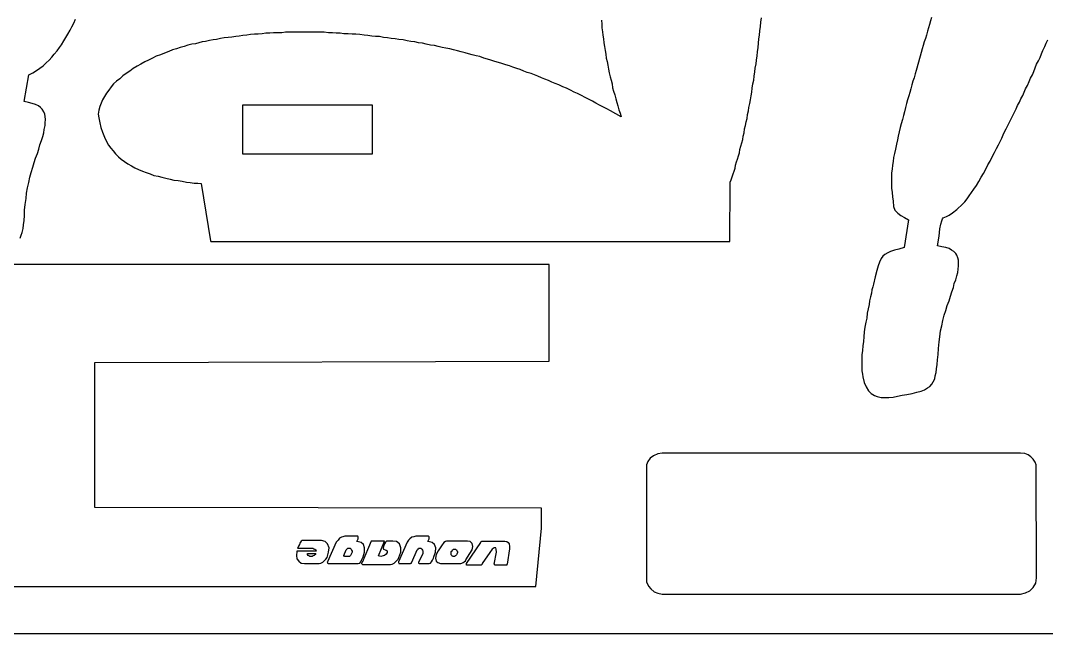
# Model space of a CAD drawing. Extents: x 11 to 591, y 39 to 419.
# Drawn here: x 71.6 to 125.2, y 39 to 71 of the extents above; entities that cross this region are included whole.
import ezdxf

# ---------------------------------------------------------------- set-up
doc = ezdxf.new("R2010")
doc.units = 0
doc.layers.get('0').update_dxf_attribs({"linetype": 'CONTINUOUS'})

msp = doc.modelspace()

# ---------------------------------------------------------------- linework, layer by layer
at = {"color": 3}
for p, q in [((74.265419, 70.630266), (74.365419, 70.830266)), ((74.365419, 70.830266), (74.440419, 71.030266)), ((101.915419, 70.980266), (101.940419, 70.780266)), ((101.940419, 70.780266), (101.940419, 70.580266)), ((110.215419, 70.655266), (110.240419, 70.880266)), ((110.240419, 70.880266), (110.265419, 71.105266)), ((119.040419, 70.755266), (118.990419, 70.580266)), ((119.090419, 70.955266), (119.040419, 70.755266)), ((119.140419, 71.130266), (119.090419, 70.955266)), ((73.940419, 70.080266), (74.040419, 70.255266)), ((74.040419, 70.255266), (74.165419, 70.455266)), ((74.165419, 70.455266), (74.265419, 70.630266)), ((83.390419, 70.205266), (83.190419, 70.180266)), ((83.590419, 70.230266), (83.390419, 70.205266)), ((83.790419, 70.255266), (83.590419, 70.230266)), ((83.990419, 70.255266), (83.790419, 70.255266)), ((84.190419, 70.280266), (83.990419, 70.255266)), ((84.390419, 70.305266), (84.190419, 70.280266)), ((84.590419, 70.305266), (84.390419, 70.305266)), ((84.790419, 70.330266), (84.590419, 70.305266)), ((84.990419, 70.330266), (84.790419, 70.330266)), ((85.215419, 70.330266), (84.990419, 70.330266)), ((85.415419, 70.355266), (85.215419, 70.330266)), ((85.615419, 70.355266), (85.415419, 70.355266)), ((85.815419, 70.355266), (85.615419, 70.355266)), ((86.015419, 70.355266), (85.815419, 70.355266)), ((86.215419, 70.355266), (86.015419, 70.355266)), ((86.415419, 70.355266), (86.215419, 70.355266)), ((86.640419, 70.355266), (86.415419, 70.355266)), ((86.840419, 70.355266), (86.640419, 70.355266)), ((87.040419, 70.355266), (86.840419, 70.355266)), ((87.240419, 70.355266), (87.040419, 70.355266)), ((87.440419, 70.355266), (87.240419, 70.355266)), ((87.665419, 70.330266), (87.440419, 70.355266)), ((87.865419, 70.330266), (87.665419, 70.330266)), ((88.065419, 70.305266), (87.865419, 70.330266)), ((88.265419, 70.305266), (88.065419, 70.305266)), ((88.465419, 70.280266), (88.265419, 70.305266)), ((88.690419, 70.280266), (88.465419, 70.280266)), ((88.890419, 70.255266), (88.690419, 70.280266)), ((89.090419, 70.255266), (88.890419, 70.255266)), ((89.290419, 70.230266), (89.090419, 70.255266)), ((89.515419, 70.205266), (89.290419, 70.230266)), ((89.715419, 70.180266), (89.515419, 70.205266)), ((101.940419, 70.580266), (101.965419, 70.380266)), ((101.965419, 70.380266), (101.990419, 70.205266)), ((101.990419, 70.205266), (102.015419, 70.005266)), ((110.140419, 70.005266), (110.165419, 70.205266)), ((110.165419, 70.205266), (110.190419, 70.430266)), ((110.190419, 70.430266), (110.215419, 70.655266)), ((118.890419, 70.205266), (118.840419, 70.030266)), ((118.940419, 70.405266), (118.890419, 70.205266)), ((118.990419, 70.580266), (118.940419, 70.405266)), ((73.615419, 69.555266), (73.715419, 69.705266)), ((73.715419, 69.705266), (73.840419, 69.905266)), ((73.840419, 69.905266), (73.940419, 70.080266)), ((80.315419, 69.680266), (80.115419, 69.605266)), ((80.515419, 69.730266), (80.315419, 69.680266)), ((80.715419, 69.755266), (80.515419, 69.730266)), ((80.890419, 69.805266), (80.715419, 69.755266)), ((81.065419, 69.855266), (80.890419, 69.805266)), ((81.240419, 69.880266), (81.065419, 69.855266)), ((81.440419, 69.930266), (81.240419, 69.880266)), ((81.640419, 69.955266), (81.440419, 69.930266)), ((81.815419, 69.980266), (81.640419, 69.955266)), ((82.015419, 70.030266), (81.815419, 69.980266)), ((82.215419, 70.055266), (82.015419, 70.030266)), ((82.415419, 70.080266), (82.215419, 70.055266)), ((82.615419, 70.105266), (82.415419, 70.080266)), ((82.815419, 70.130266), (82.615419, 70.105266)), ((82.990419, 70.155266), (82.815419, 70.130266)), ((83.190419, 70.180266), (82.990419, 70.155266)), ((89.915419, 70.155266), (89.715419, 70.180266)), ((90.115419, 70.130266), (89.915419, 70.155266)), ((90.315419, 70.130266), (90.115419, 70.130266)), ((90.540419, 70.080266), (90.315419, 70.130266)), ((90.740419, 70.055266), (90.540419, 70.080266)), ((90.940419, 70.030266), (90.740419, 70.055266)), ((91.140419, 70.005266), (90.940419, 70.030266)), ((91.340419, 69.980266), (91.140419, 70.005266)), ((91.565419, 69.955266), (91.340419, 69.980266)), ((91.765419, 69.905266), (91.565419, 69.955266)), ((91.965419, 69.880266), (91.765419, 69.905266)), ((92.165419, 69.855266), (91.965419, 69.880266)), ((92.365419, 69.805266), (92.165419, 69.855266)), ((92.565419, 69.780266), (92.365419, 69.805266)), ((92.765419, 69.730266), (92.565419, 69.780266)), ((92.990419, 69.680266), (92.765419, 69.730266)), ((93.190419, 69.655266), (92.990419, 69.680266)), ((93.390419, 69.605266), (93.190419, 69.655266)), ((102.015419, 70.005266), (102.040419, 69.805266)), ((102.040419, 69.805266), (102.065419, 69.605266)), ((110.090419, 69.555266), (110.115419, 69.780266)), ((110.115419, 69.780266), (110.140419, 70.005266)), ((118.715419, 69.655266), (118.665419, 69.480266)), ((118.765419, 69.855266), (118.715419, 69.655266)), ((118.840419, 70.030266), (118.765419, 69.855266)), ((125.065419, 69.605266), (125.140419, 69.780266)), ((125.140419, 69.780266), (125.215419, 69.955266)), ((73.215419, 69.055266), (73.340419, 69.205266)), ((73.340419, 69.205266), (73.490419, 69.380266)), ((73.490419, 69.380266), (73.615419, 69.555266)), ((78.890419, 69.180266), (78.665419, 69.105266)), ((79.090419, 69.255266), (78.890419, 69.180266)), ((79.315419, 69.355266), (79.090419, 69.255266)), ((79.515419, 69.430266), (79.315419, 69.355266)), ((79.715419, 69.480266), (79.515419, 69.430266)), ((79.915419, 69.555266), (79.715419, 69.480266)), ((80.115419, 69.605266), (79.915419, 69.555266)), ((93.590419, 69.555266), (93.390419, 69.605266)), ((93.790419, 69.530266), (93.590419, 69.555266)), ((93.990419, 69.480266), (93.790419, 69.530266)), ((94.190419, 69.430266), (93.990419, 69.480266)), ((94.390419, 69.380266), (94.190419, 69.430266)), ((94.590419, 69.330266), (94.390419, 69.380266)), ((94.790419, 69.280266), (94.590419, 69.330266)), ((94.965419, 69.230266), (94.790419, 69.280266)), ((95.165419, 69.180266), (94.965419, 69.230266)), ((95.365419, 69.130266), (95.165419, 69.180266)), ((95.565419, 69.080266), (95.365419, 69.130266)), ((102.065419, 69.605266), (102.115419, 69.405266)), ((102.115419, 69.405266), (102.140419, 69.205266)), ((102.140419, 69.205266), (102.165419, 69.005266)), ((110.015419, 68.905266), (110.040419, 69.130266)), ((110.040419, 69.130266), (110.065419, 69.330266)), ((110.065419, 69.330266), (110.090419, 69.555266)), ((118.665419, 69.480266), (118.565419, 69.105266)), ((124.815419, 69.030266), (124.890419, 69.230266)), ((124.890419, 69.230266), (124.965419, 69.405266)), ((124.965419, 69.405266), (125.065419, 69.605266)), ((72.590419, 68.480266), (72.765419, 68.605266)), ((72.765419, 68.605266), (72.915419, 68.755266)), ((72.915419, 68.755266), (73.065419, 68.905266)), ((73.065419, 68.905266), (73.215419, 69.055266)), ((77.665419, 68.580266), (77.465419, 68.455266)), ((77.865419, 68.680266), (77.665419, 68.580266)), ((78.065419, 68.805266), (77.865419, 68.680266)), ((78.265419, 68.905266), (78.065419, 68.805266)), ((78.465419, 69.005266), (78.265419, 68.905266)), ((78.665419, 69.105266), (78.465419, 69.005266)), ((95.765419, 69.005266), (95.565419, 69.080266)), ((95.965419, 68.955266), (95.765419, 69.005266)), ((96.140419, 68.905266), (95.965419, 68.955266)), ((96.340419, 68.830266), (96.140419, 68.905266)), ((96.540419, 68.780266), (96.340419, 68.830266)), ((96.715419, 68.730266), (96.540419, 68.780266)), ((96.915419, 68.655266), (96.715419, 68.730266)), ((97.115419, 68.605266), (96.915419, 68.655266)), ((97.290419, 68.530266), (97.115419, 68.605266)), ((102.165419, 69.005266), (102.215419, 68.830266)), ((102.215419, 68.830266), (102.240419, 68.630266)), ((102.240419, 68.630266), (102.290419, 68.430266)), ((109.940419, 68.480266), (109.990419, 68.705266)), ((109.990419, 68.705266), (110.015419, 68.905266)), ((118.565419, 69.105266), (118.340419, 68.355266)), ((124.565419, 68.505266), (124.640419, 68.680266)), ((124.640419, 68.680266), (124.740419, 68.855266)), ((124.740419, 68.855266), (124.815419, 69.030266)), ((71.765419, 66.730266), (72.015419, 68.130266)), ((72.015419, 68.130266), (72.215419, 68.230266)), ((72.215419, 68.230266), (72.415419, 68.355266)), ((72.415419, 68.355266), (72.590419, 68.480266)), ((76.915419, 68.080266), (76.765419, 67.930266)), ((77.090419, 68.205266), (76.915419, 68.080266)), ((77.290419, 68.330266), (77.090419, 68.205266)), ((77.465419, 68.455266), (77.290419, 68.330266)), ((97.490419, 68.455266), (97.290419, 68.530266)), ((97.665419, 68.405266), (97.490419, 68.455266)), ((97.865419, 68.330266), (97.665419, 68.405266)), ((98.040419, 68.255266), (97.865419, 68.330266)), ((98.240419, 68.205266), (98.040419, 68.255266)), ((98.415419, 68.130266), (98.240419, 68.205266)), ((98.590419, 68.055266), (98.415419, 68.130266)), ((98.790419, 67.980266), (98.590419, 68.055266)), ((102.290419, 68.430266), (102.315419, 68.230266)), ((102.315419, 68.230266), (102.365419, 68.030266)), ((109.865419, 67.855266), (109.890419, 68.055266)), ((109.890419, 68.055266), (109.915419, 68.280266)), ((109.915419, 68.280266), (109.940419, 68.480266)), ((118.290419, 68.180266), (118.240419, 67.980266)), ((118.340419, 68.355266), (118.290419, 68.180266)), ((124.315419, 67.955266), (124.415419, 68.130266)), ((124.415419, 68.130266), (124.490419, 68.305266)), ((124.490419, 68.305266), (124.565419, 68.505266)), ((76.315419, 67.505266), (76.190419, 67.330266)), ((76.440419, 67.655266), (76.315419, 67.505266)), ((76.590419, 67.805266), (76.440419, 67.655266)), ((76.765419, 67.930266), (76.590419, 67.805266)), ((98.965419, 67.905266), (98.790419, 67.980266)), ((99.140419, 67.830266), (98.965419, 67.905266)), ((99.315419, 67.755266), (99.140419, 67.830266)), ((99.490419, 67.680266), (99.315419, 67.755266)), ((99.690419, 67.605266), (99.490419, 67.680266)), ((99.890419, 67.505266), (99.690419, 67.605266)), ((100.090419, 67.430266), (99.890419, 67.505266)), ((102.365419, 68.030266), (102.415419, 67.855266)), ((102.415419, 67.855266), (102.465419, 67.655266)), ((102.465419, 67.655266), (102.490419, 67.455266)), ((109.790419, 67.430266), (109.815419, 67.655266)), ((109.815419, 67.655266), (109.865419, 67.855266)), ((118.115419, 67.605266), (118.065419, 67.405266)), ((118.165419, 67.805266), (118.115419, 67.605266)), ((118.240419, 67.980266), (118.165419, 67.805266)), ((124.065419, 67.405266), (124.165419, 67.580266)), ((124.165419, 67.580266), (124.240419, 67.780266)), ((124.240419, 67.780266), (124.315419, 67.955266)), ((75.965419, 67.005266), (75.865419, 66.830266)), ((76.065419, 67.180266), (75.965419, 67.005266)), ((76.190419, 67.330266), (76.065419, 67.180266)), ((100.290419, 67.330266), (100.090419, 67.430266)), ((100.490419, 67.230266), (100.290419, 67.330266)), ((100.665419, 67.155266), (100.490419, 67.230266)), ((100.865419, 67.055266), (100.665419, 67.155266)), ((101.065419, 66.955266), (100.865419, 67.055266)), ((102.490419, 67.455266), (102.540419, 67.280266)), ((102.540419, 67.280266), (102.615419, 67.080266)), ((102.615419, 67.080266), (102.665419, 66.880266)), ((109.690419, 66.830266), (109.740419, 67.030266)), ((109.740419, 67.030266), (109.765419, 67.230266)), ((109.765419, 67.230266), (109.790419, 67.430266)), ((117.965419, 67.030266), (117.890419, 66.830266)), ((118.015419, 67.205266), (117.965419, 67.030266)), ((118.065419, 67.405266), (118.015419, 67.205266)), ((123.815419, 66.880266), (123.915419, 67.055266)), ((123.915419, 67.055266), (123.990419, 67.230266)), ((123.990419, 67.230266), (124.065419, 67.405266)), ((71.990419, 66.680266), (71.765419, 66.730266)), ((72.190419, 66.630266), (71.990419, 66.680266)), ((72.365419, 66.580266), (72.190419, 66.630266)), ((72.515419, 66.505266), (72.365419, 66.580266)), ((72.615419, 66.430266), (72.515419, 66.505266)), ((75.715419, 66.480266), (75.665419, 66.280266)), ((75.790419, 66.655266), (75.715419, 66.480266)), ((75.865419, 66.830266), (75.790419, 66.655266)), ((101.240419, 66.855266), (101.065419, 66.955266)), ((101.440419, 66.755266), (101.240419, 66.855266)), ((101.615419, 66.655266), (101.440419, 66.755266)), ((101.815419, 66.555266), (101.615419, 66.655266)), ((101.990419, 66.455266), (101.815419, 66.555266)), ((102.190419, 66.355266), (101.990419, 66.455266)), ((102.665419, 66.880266), (102.715419, 66.680266)), ((102.715419, 66.680266), (102.765419, 66.505266)), ((102.765419, 66.505266), (102.815419, 66.305266)), ((109.615419, 66.430266), (109.665419, 66.630266)), ((109.665419, 66.630266), (109.690419, 66.830266)), ((117.840419, 66.630266), (117.790419, 66.430266)), ((117.890419, 66.830266), (117.840419, 66.630266)), ((123.565419, 66.355266), (123.640419, 66.530266)), ((123.640419, 66.530266), (123.740419, 66.705266)), ((123.740419, 66.705266), (123.815419, 66.880266)), ((72.715419, 66.330266), (72.615419, 66.430266)), ((72.790419, 66.205266), (72.715419, 66.330266)), ((72.840419, 66.080266), (72.790419, 66.205266)), ((72.865419, 65.955266), (72.840419, 66.080266)), ((72.890419, 65.805266), (72.865419, 65.955266)), ((75.665419, 66.280266), (75.640419, 66.080266)), ((75.640419, 66.080266), (75.665419, 65.880266)), ((102.390419, 66.255266), (102.190419, 66.355266)), ((102.940419, 65.930266), (102.390419, 66.255266)), ((102.815419, 66.305266), (102.890419, 66.130266)), ((102.890419, 66.130266), (102.940419, 65.930266)), ((109.515419, 65.855266), (109.540419, 66.055266)), ((109.540419, 66.055266), (109.590419, 66.255266)), ((109.590419, 66.255266), (109.615419, 66.430266)), ((117.690419, 66.005266), (117.640419, 65.805266)), ((117.740419, 66.205266), (117.690419, 66.005266)), ((117.790419, 66.430266), (117.740419, 66.205266)), ((123.315419, 65.830266), (123.390419, 66.005266)), ((123.390419, 66.005266), (123.490419, 66.180266)), ((123.490419, 66.180266), (123.565419, 66.355266)), ((72.815419, 65.280266), (72.865419, 65.480266)), ((72.865419, 65.630266), (72.890419, 65.805266)), ((72.865419, 65.480266), (72.865419, 65.630266)), ((75.665419, 65.880266), (75.715419, 65.630266)), ((75.715419, 65.630266), (75.765419, 65.380266)), ((75.765419, 65.380266), (75.865419, 65.130266)), ((109.390419, 65.305266), (109.440419, 65.480266)), ((109.440419, 65.480266), (109.465419, 65.680266)), ((109.465419, 65.680266), (109.515419, 65.855266)), ((117.515419, 65.380266), (117.465419, 65.155266)), ((117.565419, 65.580266), (117.515419, 65.380266)), ((117.640419, 65.805266), (117.565419, 65.580266)), ((123.040419, 65.305266), (123.140419, 65.480266)), ((123.140419, 65.480266), (123.215419, 65.655266)), ((123.215419, 65.655266), (123.315419, 65.830266)), ((72.665419, 64.705266), (72.740419, 64.905266)), ((72.740419, 64.905266), (72.790419, 65.105266)), ((72.790419, 65.105266), (72.815419, 65.280266)), ((75.865419, 65.130266), (75.965419, 64.880266)), ((75.965419, 64.880266), (76.065419, 64.655266)), ((109.290419, 64.755266), (109.315419, 64.930266)), ((109.315419, 64.930266), (109.365419, 65.105266)), ((109.365419, 65.105266), (109.390419, 65.305266)), ((117.415419, 64.930266), (117.365419, 64.730266)), ((117.465419, 65.155266), (117.415419, 64.930266)), ((122.640419, 64.480266), (122.815419, 64.830266)), ((122.815419, 64.830266), (122.890419, 65.005266)), ((122.890419, 65.005266), (122.965419, 65.155266)), ((122.965419, 65.155266), (123.040419, 65.305266)), ((72.540419, 64.255266), (72.590419, 64.480266)), ((72.590419, 64.480266), (72.665419, 64.705266)), ((76.065419, 64.655266), (76.165419, 64.455266)), ((76.165419, 64.455266), (76.290419, 64.305266)), ((76.290419, 64.305266), (76.415419, 64.155266)), ((109.140419, 64.230266), (109.190419, 64.405266)), ((109.190419, 64.405266), (109.240419, 64.580266)), ((109.240419, 64.580266), (109.290419, 64.755266)), ((117.315419, 64.505266), (117.265419, 64.255266)), ((117.365419, 64.730266), (117.315419, 64.505266)), ((122.540419, 64.280266), (122.640419, 64.480266)), ((72.290419, 63.555266), (72.365419, 63.780266)), ((72.365419, 63.780266), (72.465419, 64.030266)), ((72.465419, 64.030266), (72.540419, 64.255266)), ((76.415419, 64.155266), (76.540419, 64.005266)), ((76.540419, 64.005266), (76.690419, 63.855266)), ((76.690419, 63.855266), (76.840419, 63.730266)), ((109.015419, 63.730266), (109.065419, 63.905266)), ((109.065419, 63.905266), (109.115419, 64.055266)), ((109.115419, 64.055266), (109.140419, 64.230266)), ((117.165419, 63.805266), (117.140419, 63.605266)), ((117.215419, 64.030266), (117.165419, 63.805266)), ((117.265419, 64.255266), (117.215419, 64.030266)), ((122.215419, 63.630266), (122.315419, 63.855266)), ((122.315419, 63.855266), (122.440419, 64.080266)), ((122.440419, 64.080266), (122.540419, 64.280266)), ((72.140419, 63.030266), (72.215419, 63.305266)), ((72.215419, 63.305266), (72.290419, 63.555266)), ((76.840419, 63.730266), (77.015419, 63.605266)), ((77.015419, 63.605266), (77.190419, 63.480266)), ((77.190419, 63.480266), (77.365419, 63.380266)), ((77.365419, 63.380266), (77.540419, 63.280266)), ((77.540419, 63.280266), (77.740419, 63.180266)), ((108.840419, 63.105266), (108.890419, 63.255266)), ((108.890419, 63.255266), (108.915419, 63.405266)), ((108.915419, 63.405266), (108.965419, 63.580266)), ((108.965419, 63.580266), (109.015419, 63.730266)), ((117.115419, 63.405266), (117.090419, 63.205266)), ((117.140419, 63.605266), (117.115419, 63.405266)), ((121.990419, 63.205266), (122.090419, 63.430266)), ((122.090419, 63.430266), (122.215419, 63.630266)), ((72.015419, 62.505266), (72.065419, 62.780266)), ((72.065419, 62.780266), (72.140419, 63.030266)), ((77.740419, 63.180266), (77.940419, 63.105266)), ((77.940419, 63.105266), (78.140419, 63.030266)), ((78.140419, 63.030266), (78.340419, 62.955266)), ((78.340419, 62.955266), (78.540419, 62.880266)), ((78.540419, 62.880266), (78.765419, 62.830266)), ((78.765419, 62.830266), (78.965419, 62.780266)), ((78.965419, 62.780266), (79.165419, 62.730266)), ((79.165419, 62.730266), (79.390419, 62.680266)), ((108.690419, 62.655266), (108.740419, 62.805266)), ((108.740419, 62.805266), (108.790419, 62.955266)), ((108.790419, 62.955266), (108.840419, 63.105266)), ((117.090419, 63.205266), (117.065419, 63.005266)), ((117.065419, 63.005266), (117.065419, 62.805266)), ((117.065419, 62.805266), (117.065419, 62.605266)), ((121.615419, 62.555266), (121.740419, 62.780266)), ((121.740419, 62.780266), (121.865419, 62.980266)), ((121.865419, 62.980266), (121.990419, 63.205266)), ((71.890419, 61.955266), (71.940419, 62.230266)), ((71.940419, 62.230266), (72.015419, 62.505266)), ((79.390419, 62.680266), (79.590419, 62.630266)), ((79.590419, 62.630266), (79.815419, 62.605266)), ((79.815419, 62.605266), (80.015419, 62.580266)), ((80.015419, 62.580266), (80.240419, 62.530266)), ((80.240419, 62.530266), (80.440419, 62.505266)), ((80.440419, 62.505266), (80.640419, 62.480266)), ((80.640419, 62.480266), (80.840419, 62.480266)), ((80.840419, 62.480266), (81.015419, 62.455266)), ((81.015419, 62.455266), (81.490419, 59.455266)), ((108.615419, 59.430266), (108.640419, 62.530266)), ((108.640419, 62.530266), (108.690419, 62.655266)), ((117.065419, 62.605266), (117.065419, 62.405266)), ((117.065419, 62.405266), (117.065419, 62.205266)), ((117.065419, 62.205266), (117.090419, 61.980266)), ((121.240419, 61.980266), (121.365419, 62.155266)), ((121.365419, 62.155266), (121.490419, 62.355266)), ((121.490419, 62.355266), (121.615419, 62.555266)), ((71.815419, 61.355266), (71.865419, 61.680266)), ((71.865419, 61.680266), (71.890419, 61.955266)), ((117.090419, 61.980266), (117.115419, 61.755266)), ((117.115419, 61.755266), (117.140419, 61.530266)), ((120.890419, 61.505266), (121.015419, 61.655266)), ((121.015419, 61.655266), (121.115419, 61.805266)), ((121.115419, 61.805266), (121.240419, 61.980266)), ((71.790419, 61.055266), (71.815419, 61.355266)), ((117.140419, 61.530266), (117.165419, 61.255266)), ((117.165419, 61.255266), (117.240419, 61.055266)), ((120.240419, 60.930266), (120.465419, 61.105266)), ((120.465419, 61.105266), (120.765419, 61.380266)), ((120.765419, 61.380266), (120.890419, 61.505266)), ((71.765419, 60.530266), (71.790419, 60.780266)), ((71.790419, 60.780266), (71.790419, 61.055266)), ((117.240419, 61.055266), (117.390419, 60.905266)), ((117.390419, 60.905266), (117.540419, 60.780266)), ((117.540419, 60.780266), (117.740419, 60.680266)), ((117.940419, 60.555266), (117.715419, 59.105266)), ((117.740419, 60.680266), (117.940419, 60.555266)), ((119.690419, 60.505266), (119.715419, 60.605266)), ((119.715419, 60.605266), (119.765419, 60.655266)), ((119.765419, 60.655266), (119.840419, 60.705266)), ((119.840419, 60.705266), (119.940419, 60.730266)), ((119.940419, 60.730266), (120.065419, 60.805266)), ((120.065419, 60.805266), (120.240419, 60.930266)), ((71.665419, 59.905266), (71.715419, 60.105266)), ((71.715419, 60.105266), (71.740419, 60.305266)), ((71.740419, 60.305266), (71.765419, 60.530266)), ((119.540419, 59.705266), (119.590419, 60.080266)), ((119.590419, 60.080266), (119.640419, 60.330266)), ((119.640419, 60.330266), (119.690419, 60.505266)), ((71.565419, 59.605266), (71.615419, 59.755266)), ((71.615419, 59.755266), (71.665419, 59.905266)), ((119.465419, 59.205266), (119.540419, 59.705266)), ((81.490419, 59.455266), (81.515419, 59.430266)), ((81.515419, 59.430266), (108.615419, 59.430266)), ((117.215419, 58.980266), (117.015419, 58.905266)), ((117.440419, 59.030266), (117.215419, 58.980266)), ((117.715419, 59.105266), (117.440419, 59.030266)), ((119.690419, 59.155266), (119.465419, 59.205266)), ((119.890419, 59.105266), (119.690419, 59.155266)), ((120.065419, 59.055266), (119.890419, 59.105266)), ((120.190419, 58.980266), (120.065419, 59.055266)), ((120.315419, 58.905266), (120.190419, 58.980266)), ((116.515419, 58.530266), (116.440419, 58.355266)), ((116.615419, 58.655266), (116.515419, 58.530266)), ((116.715419, 58.755266), (116.615419, 58.655266)), ((116.865419, 58.830266), (116.715419, 58.755266)), ((117.015419, 58.905266), (116.865419, 58.830266)), ((120.415419, 58.805266), (120.315419, 58.905266)), ((120.465419, 58.705266), (120.415419, 58.805266)), ((120.515419, 58.580266), (120.465419, 58.705266)), ((120.565419, 58.455266), (120.515419, 58.580266)), ((120.565419, 58.305266), (120.565419, 58.455266)), ((99.190419, 58.230266), (13.090419, 58.230266)), ((99.190419, 53.180266), (99.190419, 58.230266)), ((116.290419, 57.905266), (116.215419, 57.580266)), ((116.365419, 58.155266), (116.290419, 57.905266)), ((116.440419, 58.355266), (116.365419, 58.155266)), ((120.515419, 57.805266), (120.540419, 57.980266)), ((120.540419, 57.980266), (120.565419, 58.155266)), ((120.565419, 58.155266), (120.565419, 58.305266)), ((116.215419, 57.580266), (116.115419, 57.205266)), ((120.340419, 57.230266), (120.415419, 57.430266)), ((120.415419, 57.430266), (120.465419, 57.630266)), ((120.465419, 57.630266), (120.515419, 57.805266)), ((116.040419, 56.905266), (116.015419, 56.730266)), ((116.090419, 57.055266), (116.040419, 56.905266)), ((116.115419, 57.205266), (116.090419, 57.055266)), ((120.140419, 56.580266), (120.215419, 56.805266)), ((120.215419, 56.805266), (120.290419, 57.030266)), ((120.290419, 57.030266), (120.340419, 57.230266)), ((115.915419, 56.330266), (115.890419, 56.130266)), ((115.965419, 56.530266), (115.915419, 56.330266)), ((116.015419, 56.730266), (115.965419, 56.530266)), ((119.965419, 56.080266), (120.065419, 56.330266)), ((120.065419, 56.330266), (120.140419, 56.580266)), ((115.840419, 55.905266), (115.790419, 55.680266)), ((115.890419, 56.130266), (115.840419, 55.905266)), ((119.815419, 55.580266), (119.890419, 55.830266)), ((119.890419, 55.830266), (119.965419, 56.080266)), ((115.715419, 55.205266), (115.665419, 54.955266)), ((115.765419, 55.430266), (115.715419, 55.205266)), ((115.790419, 55.680266), (115.765419, 55.430266)), ((119.690419, 55.030266), (119.740419, 55.305266)), ((119.740419, 55.305266), (119.815419, 55.580266)), ((115.640419, 54.705266), (115.615419, 54.455266)), ((115.665419, 54.955266), (115.640419, 54.705266)), ((119.590419, 54.455266), (119.615419, 54.755266)), ((119.615419, 54.755266), (119.690419, 55.030266)), ((115.590419, 54.205266), (115.565419, 53.980266)), ((115.615419, 54.455266), (115.590419, 54.205266)), ((119.515419, 53.830266), (119.540419, 54.180266)), ((119.540419, 54.180266), (119.590419, 54.455266)), ((115.540419, 53.730266), (115.515419, 53.505266)), ((115.565419, 53.980266), (115.540419, 53.730266)), ((119.490419, 53.530266), (119.515419, 53.830266)), ((75.465419, 53.105266), (99.190419, 53.180266)), ((75.465419, 45.530266), (75.465419, 53.105266)), ((115.515419, 53.505266), (115.515419, 53.280266)), ((115.515419, 53.280266), (115.515419, 53.080266)), ((115.515419, 53.080266), (115.515419, 52.880266)), ((119.440419, 53.005266), (119.465419, 53.255266)), ((119.465419, 53.255266), (119.490419, 53.530266)), ((115.515419, 52.880266), (115.515419, 52.680266)), ((115.515419, 52.680266), (115.540419, 52.505266)), ((115.540419, 52.505266), (115.565419, 52.355266)), ((119.340419, 52.405266), (119.390419, 52.580266)), ((119.390419, 52.580266), (119.415419, 52.780266)), ((119.415419, 52.780266), (119.440419, 53.005266)), ((115.565419, 52.355266), (115.640419, 52.055266)), ((115.640419, 52.055266), (115.740419, 51.830266)), ((119.065419, 51.855266), (119.165419, 51.980266)), ((119.165419, 51.980266), (119.240419, 52.105266)), ((119.240419, 52.105266), (119.315419, 52.255266)), ((119.315419, 52.255266), (119.340419, 52.405266)), ((115.740419, 51.830266), (115.865419, 51.630266)), ((115.865419, 51.630266), (115.990419, 51.480266)), ((115.990419, 51.480266), (116.165419, 51.380266)), ((117.865419, 51.430266), (118.140419, 51.480266)), ((118.140419, 51.480266), (118.390419, 51.555266)), ((118.390419, 51.555266), (118.615419, 51.605266)), ((118.615419, 51.605266), (118.790419, 51.680266)), ((118.790419, 51.680266), (118.940419, 51.780266)), ((118.940419, 51.780266), (119.065419, 51.855266)), ((116.165419, 51.380266), (116.315419, 51.330266)), ((116.315419, 51.330266), (116.515419, 51.280266)), ((116.515419, 51.280266), (116.715419, 51.280266)), ((116.715419, 51.280266), (116.915419, 51.280266)), ((116.915419, 51.280266), (117.140419, 51.305266)), ((117.140419, 51.305266), (117.365419, 51.355266)), ((117.365419, 51.355266), (117.615419, 51.405266)), ((117.615419, 51.405266), (117.865419, 51.430266)), ((98.790419, 45.505266), (75.465419, 45.530266)), ((98.790419, 44.455266), (98.790419, 45.505266)), ((98.490419, 41.405266), (98.790419, 44.455266)), ((13.565419, 41.405266), (98.490419, 41.405266))]:
    msp.add_line(p, q, dxfattribs=at)
at = {"color": 7}
for p, q in [((89.965419, 66.555266), (83.165419, 66.555266)), ((83.165419, 66.555266), (83.165419, 64.005266)), ((89.965419, 64.005266), (89.965419, 66.555266)), ((83.165419, 64.005266), (89.965419, 64.005266))]:
    msp.add_line(p, q, dxfattribs=at)
at = {"color": 2}
for p, q in [((104.640419, 48.230266), (104.465419, 48.105266)), ((104.865419, 48.330266), (104.640419, 48.230266)), ((105.090419, 48.380266), (104.865419, 48.330266)), ((105.290419, 48.380266), (105.090419, 48.380266)), ((105.490419, 48.380266), (105.290419, 48.380266)), ((105.715419, 48.380266), (105.490419, 48.380266)), ((105.915419, 48.380266), (105.715419, 48.380266)), ((106.115419, 48.380266), (105.915419, 48.380266)), ((106.315419, 48.380266), (106.115419, 48.380266)), ((106.515419, 48.380266), (106.315419, 48.380266)), ((106.715419, 48.380266), (106.515419, 48.380266)), ((106.915419, 48.380266), (106.715419, 48.380266)), ((107.115419, 48.380266), (106.915419, 48.380266)), ((107.340419, 48.380266), (107.115419, 48.380266)), ((107.540419, 48.380266), (107.340419, 48.380266)), ((107.740419, 48.380266), (107.540419, 48.380266)), ((107.940419, 48.380266), (107.740419, 48.380266)), ((108.140419, 48.380266), (107.940419, 48.380266)), ((108.340419, 48.380266), (108.140419, 48.380266)), ((108.540419, 48.380266), (108.340419, 48.380266)), ((108.765419, 48.380266), (108.540419, 48.380266)), ((108.965419, 48.380266), (108.765419, 48.380266)), ((109.165419, 48.380266), (108.965419, 48.380266)), ((109.365419, 48.380266), (109.165419, 48.380266)), ((109.565419, 48.380266), (109.365419, 48.380266)), ((109.765419, 48.380266), (109.565419, 48.380266)), ((109.965419, 48.380266), (109.765419, 48.380266)), ((110.165419, 48.380266), (109.965419, 48.380266)), ((110.390419, 48.380266), (110.165419, 48.380266)), ((110.590419, 48.380266), (110.390419, 48.380266)), ((110.790419, 48.380266), (110.590419, 48.380266)), ((110.990419, 48.380266), (110.790419, 48.380266)), ((111.190419, 48.380266), (110.990419, 48.380266)), ((111.390419, 48.380266), (111.190419, 48.380266)), ((111.590419, 48.380266), (111.390419, 48.380266)), ((111.790419, 48.380266), (111.590419, 48.380266)), ((112.015419, 48.380266), (111.790419, 48.380266)), ((112.215419, 48.380266), (112.015419, 48.380266)), ((112.415419, 48.380266), (112.215419, 48.380266)), ((112.615419, 48.380266), (112.415419, 48.380266)), ((112.815419, 48.380266), (112.615419, 48.380266)), ((113.015419, 48.380266), (112.815419, 48.380266)), ((113.215419, 48.380266), (113.015419, 48.380266)), ((113.440419, 48.380266), (113.215419, 48.380266)), ((113.640419, 48.380266), (113.440419, 48.380266)), ((113.840419, 48.380266), (113.640419, 48.380266)), ((114.040419, 48.380266), (113.840419, 48.380266)), ((114.240419, 48.380266), (114.040419, 48.380266)), ((114.440419, 48.380266), (114.240419, 48.380266)), ((114.640419, 48.380266), (114.440419, 48.380266)), ((114.840419, 48.380266), (114.640419, 48.380266)), ((115.065419, 48.380266), (114.840419, 48.380266)), ((115.265419, 48.380266), (115.065419, 48.380266)), ((115.465419, 48.380266), (115.265419, 48.380266)), ((115.665419, 48.380266), (115.465419, 48.380266)), ((115.865419, 48.380266), (115.665419, 48.380266)), ((116.065419, 48.380266), (115.865419, 48.380266)), ((116.265419, 48.380266), (116.065419, 48.380266)), ((116.465419, 48.380266), (116.265419, 48.380266)), ((116.690419, 48.380266), (116.465419, 48.380266)), ((116.890419, 48.380266), (116.690419, 48.380266)), ((117.090419, 48.380266), (116.890419, 48.380266)), ((117.290419, 48.380266), (117.090419, 48.380266)), ((117.490419, 48.380266), (117.290419, 48.380266)), ((117.690419, 48.380266), (117.490419, 48.380266)), ((117.890419, 48.380266), (117.690419, 48.380266)), ((118.115419, 48.380266), (117.890419, 48.380266)), ((118.315419, 48.380266), (118.115419, 48.380266)), ((118.515419, 48.380266), (118.315419, 48.380266)), ((118.715419, 48.380266), (118.515419, 48.380266)), ((118.915419, 48.380266), (118.715419, 48.380266)), ((119.115419, 48.380266), (118.915419, 48.380266)), ((119.315419, 48.380266), (119.115419, 48.380266)), ((119.515419, 48.380266), (119.315419, 48.380266)), ((119.740419, 48.380266), (119.515419, 48.380266)), ((119.940419, 48.380266), (119.740419, 48.380266)), ((120.140419, 48.380266), (119.940419, 48.380266)), ((120.340419, 48.380266), (120.140419, 48.380266)), ((120.540419, 48.380266), (120.340419, 48.380266)), ((120.740419, 48.380266), (120.540419, 48.380266)), ((120.940419, 48.380266), (120.740419, 48.380266)), ((121.140419, 48.380266), (120.940419, 48.380266)), ((121.365419, 48.380266), (121.140419, 48.380266)), ((121.565419, 48.380266), (121.365419, 48.380266)), ((121.765419, 48.380266), (121.565419, 48.380266)), ((121.965419, 48.380266), (121.765419, 48.380266)), ((122.165419, 48.380266), (121.965419, 48.380266)), ((122.365419, 48.380266), (122.165419, 48.380266)), ((122.565419, 48.380266), (122.365419, 48.380266)), ((122.790419, 48.380266), (122.565419, 48.380266)), ((122.990419, 48.380266), (122.790419, 48.380266)), ((123.190419, 48.380266), (122.990419, 48.380266)), ((123.390419, 48.380266), (123.190419, 48.380266)), ((123.590419, 48.380266), (123.390419, 48.380266)), ((123.790419, 48.380266), (123.590419, 48.380266)), ((124.015419, 48.355266), (123.790419, 48.380266)), ((124.190419, 48.280266), (124.015419, 48.355266)), ((124.340419, 48.180266), (124.190419, 48.280266)), ((104.340419, 47.930266), (104.265419, 47.755266)), ((104.265419, 47.755266), (104.265419, 47.530266)), ((104.465419, 48.105266), (104.340419, 47.930266)), ((124.465419, 48.055266), (124.340419, 48.180266)), ((124.565419, 47.905266), (124.465419, 48.055266)), ((124.615419, 47.755266), (124.565419, 47.905266)), ((124.640419, 41.855266), (124.615419, 47.755266)), ((104.265419, 47.530266), (104.265419, 47.330266)), ((104.265419, 47.330266), (104.265419, 47.105266)), ((104.265419, 47.105266), (104.265419, 46.905266)), ((104.265419, 46.905266), (104.265419, 46.680266)), ((104.265419, 46.680266), (104.265419, 46.480266)), ((104.265419, 46.480266), (104.265419, 46.280266)), ((104.265419, 46.280266), (104.265419, 46.055266)), ((104.265419, 46.055266), (104.265419, 45.855266)), ((104.265419, 45.855266), (104.265419, 45.630266)), ((104.265419, 45.630266), (104.265419, 45.430266)), ((104.265419, 45.430266), (104.265419, 45.230266)), ((104.265419, 45.230266), (104.265419, 45.005266)), ((104.265419, 45.005266), (104.265419, 44.805266)), ((104.265419, 44.805266), (104.265419, 44.580266)), ((104.265419, 44.580266), (104.265419, 44.380266)), ((104.265419, 44.380266), (104.265419, 44.180266)), ((104.265419, 44.180266), (104.265419, 43.955266)), ((104.265419, 43.955266), (104.265419, 43.755266)), ((104.265419, 43.755266), (104.265419, 43.530266)), ((104.265419, 43.530266), (104.265419, 43.330266)), ((104.265419, 43.330266), (104.265419, 43.105266)), ((104.265419, 43.105266), (104.265419, 42.905266)), ((104.265419, 42.905266), (104.265419, 42.705266)), ((104.265419, 42.705266), (104.265419, 42.480266)), ((104.265419, 42.480266), (104.265419, 42.280266)), ((104.265419, 42.280266), (104.265419, 42.055266)), ((104.265419, 42.055266), (104.265419, 41.855266)), ((104.265419, 41.855266), (104.265419, 41.655266)), ((124.590419, 41.580266), (124.640419, 41.855266)), ((104.265419, 41.655266), (104.365419, 41.430266)), ((104.365419, 41.430266), (104.490419, 41.280266)), ((104.490419, 41.280266), (104.665419, 41.130266)), ((124.290419, 41.180266), (124.465419, 41.355266)), ((124.465419, 41.355266), (124.590419, 41.580266)), ((104.665419, 41.130266), (104.865419, 41.055266)), ((104.865419, 41.055266), (105.090419, 41.005266)), ((105.090419, 41.005266), (105.290419, 41.005266)), ((105.290419, 41.005266), (105.490419, 41.005266)), ((105.490419, 41.005266), (105.715419, 41.005266)), ((105.715419, 41.005266), (105.915419, 41.005266)), ((105.915419, 41.005266), (106.115419, 41.005266)), ((106.115419, 41.005266), (106.315419, 41.005266)), ((106.315419, 41.005266), (106.515419, 41.005266)), ((106.515419, 41.005266), (106.715419, 41.005266)), ((106.715419, 41.005266), (106.915419, 41.005266)), ((106.915419, 41.005266), (107.115419, 41.005266)), ((107.115419, 41.005266), (107.340419, 41.005266)), ((107.340419, 41.005266), (107.540419, 41.005266)), ((107.540419, 41.005266), (107.740419, 41.005266)), ((107.740419, 41.005266), (107.940419, 41.005266)), ((107.940419, 41.005266), (108.140419, 41.005266)), ((108.140419, 41.005266), (108.340419, 41.005266)), ((108.340419, 41.005266), (108.540419, 41.005266)), ((108.540419, 41.005266), (108.765419, 41.005266)), ((108.765419, 41.005266), (108.965419, 41.005266)), ((108.965419, 41.005266), (109.165419, 41.005266)), ((109.165419, 41.005266), (109.365419, 41.005266)), ((109.365419, 41.005266), (109.565419, 41.005266)), ((109.565419, 41.005266), (109.765419, 41.005266)), ((109.765419, 41.005266), (109.965419, 41.005266)), ((109.965419, 41.005266), (110.165419, 41.005266)), ((110.165419, 41.005266), (110.390419, 41.005266)), ((110.390419, 41.005266), (110.590419, 41.005266)), ((110.590419, 41.005266), (110.790419, 41.005266)), ((110.790419, 41.005266), (110.990419, 41.005266)), ((110.990419, 41.005266), (111.190419, 41.005266)), ((111.190419, 41.005266), (111.390419, 41.005266)), ((111.390419, 41.005266), (111.590419, 41.005266)), ((111.590419, 41.005266), (111.790419, 41.005266)), ((111.790419, 41.005266), (112.015419, 41.005266)), ((112.015419, 41.005266), (112.215419, 41.005266)), ((112.215419, 41.005266), (112.415419, 41.005266)), ((112.415419, 41.005266), (112.615419, 41.005266)), ((112.615419, 41.005266), (112.815419, 41.005266)), ((112.815419, 41.005266), (113.015419, 41.005266)), ((113.015419, 41.005266), (113.215419, 41.005266)), ((113.215419, 41.005266), (113.440419, 41.005266)), ((113.440419, 41.005266), (113.640419, 41.005266)), ((113.640419, 41.005266), (113.840419, 41.005266)), ((113.840419, 41.005266), (114.040419, 41.005266)), ((114.040419, 41.005266), (114.240419, 41.005266)), ((114.240419, 41.005266), (114.440419, 41.005266)), ((114.440419, 41.005266), (114.640419, 41.005266)), ((114.640419, 41.005266), (114.840419, 41.005266)), ((114.840419, 41.005266), (115.065419, 41.005266)), ((115.065419, 41.005266), (115.265419, 41.005266)), ((115.265419, 41.005266), (115.465419, 41.005266)), ((115.465419, 41.005266), (115.665419, 41.005266)), ((115.665419, 41.005266), (115.865419, 41.005266)), ((115.865419, 41.005266), (116.065419, 41.005266)), ((116.065419, 41.005266), (116.265419, 41.005266)), ((116.265419, 41.005266), (116.465419, 41.005266)), ((116.465419, 41.005266), (116.690419, 41.005266)), ((116.690419, 41.005266), (116.890419, 41.005266)), ((116.890419, 41.005266), (117.090419, 41.005266)), ((117.090419, 41.005266), (117.290419, 41.005266)), ((117.290419, 41.005266), (117.490419, 41.005266)), ((117.490419, 41.005266), (117.690419, 41.005266)), ((117.690419, 41.005266), (117.890419, 41.005266)), ((117.890419, 41.005266), (118.115419, 41.005266)), ((118.115419, 41.005266), (118.315419, 41.005266)), ((118.315419, 41.005266), (118.515419, 41.005266)), ((118.515419, 41.005266), (118.715419, 41.005266)), ((118.715419, 41.005266), (118.915419, 41.005266)), ((118.915419, 41.005266), (119.115419, 41.005266)), ((119.115419, 41.005266), (119.315419, 41.005266)), ((119.315419, 41.005266), (119.515419, 41.005266)), ((119.515419, 41.005266), (119.740419, 41.005266)), ((119.740419, 41.005266), (119.940419, 41.005266)), ((119.940419, 41.005266), (120.140419, 41.005266)), ((120.140419, 41.005266), (120.340419, 41.005266)), ((120.340419, 41.005266), (120.540419, 41.005266)), ((120.540419, 41.005266), (120.740419, 41.005266)), ((120.740419, 41.005266), (120.940419, 41.005266)), ((120.940419, 41.005266), (121.140419, 41.005266)), ((121.140419, 41.005266), (121.365419, 41.005266)), ((121.365419, 41.005266), (121.565419, 41.005266)), ((121.565419, 41.005266), (121.765419, 41.005266)), ((121.765419, 41.005266), (121.965419, 41.005266)), ((121.965419, 41.005266), (122.165419, 41.005266)), ((122.165419, 41.005266), (122.365419, 41.005266)), ((122.365419, 41.005266), (122.565419, 41.005266)), ((122.565419, 41.005266), (122.790419, 41.005266)), ((122.790419, 41.005266), (122.990419, 41.005266)), ((122.990419, 41.005266), (123.190419, 41.005266)), ((123.190419, 41.005266), (123.390419, 41.005266)), ((123.390419, 41.005266), (123.590419, 41.005266)), ((123.590419, 41.005266), (123.790419, 41.005266)), ((123.790419, 41.005266), (124.065419, 41.080266)), ((124.065419, 41.080266), (124.290419, 41.180266))]:
    msp.add_line(p, q, dxfattribs=at)
at = {"color": 1}
for p, q in [((88.340419, 43.980266), (88.240419, 43.930266)), ((88.415419, 44.005266), (88.340419, 43.980266)), ((88.515419, 44.030266), (88.415419, 44.005266)), ((89.165419, 44.030266), (88.515419, 44.030266)), ((89.190419, 44.030266), (89.165419, 44.030266)), ((89.215419, 44.005266), (89.190419, 44.030266)), ((89.215419, 43.980266), (89.215419, 44.005266)), ((89.215419, 43.930266), (89.215419, 43.980266)), ((92.015419, 43.980266), (91.915419, 43.905266)), ((92.115419, 44.005266), (92.015419, 43.980266)), ((92.215419, 44.030266), (92.115419, 44.005266)), ((92.865419, 44.030266), (92.215419, 44.030266)), ((92.890419, 44.030266), (92.865419, 44.030266)), ((92.915419, 44.005266), (92.890419, 44.030266)), ((92.915419, 43.980266), (92.915419, 44.005266)), ((92.915419, 43.930266), (92.915419, 43.980266)), ((86.065419, 43.430266), (86.040419, 43.405266)), ((86.040419, 43.405266), (86.765419, 43.405266)), ((86.090419, 43.480266), (86.065419, 43.455266)), ((86.065419, 43.455266), (86.065419, 43.430266)), ((86.115419, 43.555266), (86.090419, 43.505266)), ((86.090419, 43.505266), (86.090419, 43.480266)), ((86.140419, 43.605266), (86.115419, 43.555266)), ((86.165419, 43.680266), (86.140419, 43.605266)), ((86.190419, 43.730266), (86.165419, 43.680266)), ((86.240419, 43.780266), (86.190419, 43.730266)), ((86.290419, 43.805266), (86.240419, 43.780266)), ((87.290419, 43.805266), (86.290419, 43.805266)), ((86.765419, 43.405266), (86.840419, 43.405266)), ((86.840419, 43.405266), (86.890419, 43.380266)), ((87.490419, 43.755266), (87.290419, 43.805266)), ((87.615419, 43.630266), (87.490419, 43.755266)), ((88.065419, 43.730266), (87.615419, 42.705266)), ((87.690419, 43.430266), (87.615419, 43.630266)), ((87.665419, 43.205266), (87.690419, 43.430266)), ((88.090419, 43.755266), (88.065419, 43.730266)), ((88.165419, 43.830266), (88.090419, 43.755266)), ((88.240419, 43.930266), (88.165419, 43.830266)), ((88.615419, 43.355266), (88.665419, 43.405266)), ((88.665419, 43.405266), (88.715419, 43.405266)), ((88.715419, 43.405266), (88.740419, 43.405266)), ((88.740419, 43.405266), (88.790419, 43.405266)), ((88.790419, 43.405266), (88.840419, 43.355266)), ((89.140419, 43.755266), (89.215419, 43.905266)), ((89.165419, 43.755266), (89.140419, 43.755266)), ((89.365419, 43.705266), (89.165419, 43.755266)), ((89.215419, 43.905266), (89.215419, 43.930266)), ((89.490419, 43.605266), (89.365419, 43.705266)), ((89.890419, 43.780266), (89.415419, 42.655266)), ((89.540419, 43.430266), (89.490419, 43.605266)), ((89.540419, 43.205266), (89.540419, 43.430266)), ((90.590419, 43.780266), (89.890419, 43.780266)), ((90.265419, 43.005266), (90.590419, 43.780266)), ((90.540419, 43.505266), (90.515419, 43.405266)), ((90.515419, 43.405266), (90.540419, 43.355266)), ((90.590419, 43.630266), (90.540419, 43.505266)), ((90.640419, 43.730266), (90.590419, 43.630266)), ((90.690419, 43.780266), (90.640419, 43.730266)), ((91.015419, 43.780266), (90.690419, 43.780266)), ((91.215419, 43.755266), (91.015419, 43.780266)), ((91.365419, 43.630266), (91.215419, 43.755266)), ((91.765419, 43.730266), (91.315419, 42.705266)), ((91.440419, 43.430266), (91.365419, 43.630266)), ((91.440419, 43.205266), (91.440419, 43.430266)), ((91.840419, 43.830266), (91.765419, 43.730266)), ((91.915419, 43.905266), (91.840419, 43.830266)), ((92.340419, 43.355266), (92.365419, 43.405266)), ((92.365419, 43.405266), (92.415419, 43.405266)), ((92.415419, 43.405266), (92.465419, 43.405266)), ((92.465419, 43.405266), (92.490419, 43.405266)), ((92.490419, 43.405266), (92.540419, 43.355266)), ((92.840419, 43.755266), (92.915419, 43.905266)), ((92.865419, 43.755266), (92.840419, 43.755266)), ((93.065419, 43.705266), (92.865419, 43.755266)), ((92.915419, 43.905266), (92.915419, 43.930266)), ((93.190419, 43.605266), (93.065419, 43.705266)), ((93.265419, 43.430266), (93.190419, 43.605266)), ((93.240419, 43.205266), (93.265419, 43.430266)), ((93.590419, 43.580266), (93.390419, 43.280266)), ((93.640419, 43.655266), (93.590419, 43.580266)), ((93.690419, 43.705266), (93.640419, 43.655266)), ((93.765419, 43.755266), (93.690419, 43.705266)), ((93.815419, 43.780266), (93.765419, 43.755266)), ((93.890419, 43.780266), (93.815419, 43.780266)), ((94.915419, 43.780266), (93.890419, 43.780266)), ((94.865419, 42.605266), (95.615419, 43.705266)), ((95.065419, 43.755266), (94.915419, 43.780266)), ((95.165419, 43.655266), (95.065419, 43.755266)), ((95.190419, 43.505266), (95.165419, 43.655266)), ((95.165419, 43.330266), (95.190419, 43.505266)), ((95.615419, 43.730266), (95.640419, 43.755266)), ((95.615419, 43.705266), (95.615419, 43.730266)), ((95.640419, 43.755266), (95.665419, 43.780266)), ((95.665419, 43.780266), (95.690419, 43.780266)), ((95.690419, 43.780266), (95.715419, 43.780266)), ((95.715419, 43.780266), (96.465419, 43.780266)), ((96.315419, 43.430266), (96.215419, 43.355266)), ((96.390419, 43.430266), (96.315419, 43.430266)), ((96.415419, 43.355266), (96.390419, 43.430266)), ((96.465419, 43.780266), (96.865419, 43.780266)), ((96.865419, 43.780266), (96.965419, 43.755266)), ((96.965419, 43.755266), (97.040419, 43.705266)), ((97.040419, 43.705266), (97.090419, 43.630266)), ((97.090419, 43.630266), (97.115419, 43.505266)), ((97.115419, 43.505266), (97.115419, 43.380266)), ((86.015419, 43.230266), (85.990419, 43.030266)), ((85.990419, 43.030266), (86.015419, 42.855266)), ((87.015419, 43.255266), (86.015419, 43.255266)), ((86.015419, 43.255266), (86.015419, 43.255266)), ((86.015419, 43.255266), (86.015419, 43.230266)), ((86.015419, 43.230266), (86.015419, 43.230266)), ((86.565419, 43.080266), (86.565419, 43.130266)), ((86.565419, 43.130266), (86.990419, 43.130266)), ((86.590419, 43.030266), (86.565419, 43.080266)), ((86.640419, 43.005266), (86.590419, 43.030266)), ((86.690419, 42.980266), (86.640419, 43.005266)), ((86.740419, 42.980266), (86.690419, 42.980266)), ((86.815419, 42.980266), (86.740419, 42.980266)), ((86.865419, 43.005266), (86.815419, 42.980266)), ((86.915419, 43.030266), (86.865419, 43.005266)), ((86.890419, 43.380266), (86.940419, 43.355266)), ((86.965419, 43.080266), (86.915419, 43.030266)), ((86.940419, 43.355266), (86.990419, 43.330266)), ((86.990419, 43.130266), (86.965419, 43.080266)), ((86.990419, 43.330266), (87.015419, 43.255266)), ((87.515419, 42.830266), (87.590419, 42.930266)), ((87.590419, 42.930266), (87.665419, 43.205266)), ((88.465419, 43.030266), (88.590419, 43.330266)), ((88.490419, 42.980266), (88.465419, 43.030266)), ((88.590419, 42.980266), (88.490419, 42.980266)), ((88.590419, 43.330266), (88.615419, 43.355266)), ((88.690419, 42.980266), (88.590419, 42.980266)), ((88.765419, 42.980266), (88.690419, 42.980266)), ((88.815419, 43.030266), (88.765419, 42.980266)), ((88.865419, 43.130266), (88.815419, 43.030266)), ((88.840419, 43.355266), (88.865419, 43.305266)), ((88.865419, 43.305266), (88.890419, 43.255266)), ((88.890419, 43.205266), (88.865419, 43.130266)), ((88.890419, 43.255266), (88.890419, 43.205266)), ((89.390419, 42.780266), (89.440419, 42.880266)), ((89.440419, 42.880266), (89.465419, 42.955266)), ((89.465419, 42.955266), (89.540419, 43.205266)), ((90.390419, 42.980266), (90.265419, 43.005266)), ((90.515419, 43.005266), (90.390419, 42.980266)), ((90.590419, 43.030266), (90.515419, 43.005266)), ((90.540419, 43.355266), (90.615419, 43.330266)), ((90.665419, 43.105266), (90.590419, 43.030266)), ((90.615419, 43.330266), (90.665419, 43.305266)), ((90.665419, 43.305266), (90.715419, 43.280266)), ((90.715419, 43.180266), (90.665419, 43.105266)), ((90.715419, 43.280266), (90.715419, 43.230266)), ((90.715419, 43.230266), (90.715419, 43.180266)), ((91.290419, 42.830266), (91.340419, 42.930266)), ((91.340419, 42.930266), (91.440419, 43.205266)), ((92.015419, 42.680266), (92.290419, 43.330266)), ((92.290419, 43.330266), (92.340419, 43.355266)), ((92.590419, 43.130266), (92.365419, 42.655266)), ((92.540419, 43.355266), (92.565419, 43.305266)), ((92.565419, 43.305266), (92.590419, 43.255266)), ((92.590419, 43.255266), (92.590419, 43.205266)), ((92.590419, 43.205266), (92.590419, 43.130266)), ((93.090419, 42.780266), (93.140419, 42.880266)), ((93.140419, 42.880266), (93.165419, 42.955266)), ((93.165419, 42.955266), (93.240419, 43.205266)), ((93.290419, 43.080266), (93.240419, 42.880266)), ((93.240419, 42.880266), (93.290419, 42.730266)), ((93.390419, 43.280266), (93.290419, 43.080266)), ((94.065419, 43.230266), (94.115419, 43.280266)), ((94.065419, 43.180266), (94.065419, 43.230266)), ((94.065419, 43.105266), (94.065419, 43.180266)), ((94.065419, 43.055266), (94.065419, 43.105266)), ((94.115419, 43.005266), (94.065419, 43.055266)), ((94.115419, 43.280266), (94.140419, 43.330266)), ((94.140419, 42.980266), (94.115419, 43.005266)), ((94.140419, 43.330266), (94.190419, 43.355266)), ((94.190419, 42.980266), (94.140419, 42.980266)), ((94.190419, 43.355266), (94.240419, 43.355266)), ((94.240419, 42.980266), (94.190419, 42.980266)), ((94.240419, 43.355266), (94.290419, 43.355266)), ((94.290419, 43.005266), (94.240419, 42.980266)), ((94.290419, 43.355266), (94.340419, 43.330266)), ((94.340419, 43.055266), (94.290419, 43.005266)), ((94.340419, 43.330266), (94.365419, 43.280266)), ((94.365419, 43.105266), (94.340419, 43.055266)), ((94.365419, 43.280266), (94.390419, 43.230266)), ((94.390419, 43.180266), (94.365419, 43.105266)), ((94.390419, 43.230266), (94.390419, 43.180266)), ((94.840419, 42.805266), (95.040419, 43.130266)), ((95.040419, 43.130266), (95.165419, 43.330266)), ((96.090419, 43.180266), (95.690419, 42.605266)), ((96.215419, 43.355266), (96.090419, 43.180266)), ((96.315419, 42.580266), (96.440419, 43.205266)), ((96.440419, 43.205266), (96.415419, 43.355266)), ((97.115419, 43.380266), (96.990419, 42.580266)), ((86.015419, 42.855266), (86.115419, 42.730266)), ((86.115419, 42.730266), (86.240419, 42.630266)), ((86.240419, 42.630266), (86.415419, 42.605266)), ((86.415419, 42.605266), (87.165419, 42.605266)), ((87.165419, 42.605266), (87.265419, 42.630266)), ((87.265419, 42.630266), (87.365419, 42.680266)), ((87.365419, 42.680266), (87.440419, 42.755266)), ((87.440419, 42.755266), (87.515419, 42.830266)), ((87.615419, 42.705266), (87.590419, 42.680266)), ((87.590419, 42.680266), (87.615419, 42.655266)), ((87.615419, 42.655266), (87.615419, 42.630266)), ((87.615419, 42.630266), (87.640419, 42.605266)), ((87.640419, 42.605266), (87.665419, 42.605266)), ((87.665419, 42.605266), (89.215419, 42.605266)), ((89.215419, 42.605266), (89.290419, 42.630266)), ((89.290419, 42.630266), (89.340419, 42.705266)), ((89.340419, 42.705266), (89.390419, 42.780266)), ((89.415419, 42.655266), (89.390419, 42.630266)), ((89.390419, 42.630266), (89.390419, 42.605266)), ((89.390419, 42.605266), (89.415419, 42.580266)), ((89.415419, 42.580266), (89.415419, 42.580266)), ((89.415419, 42.580266), (89.440419, 42.555266)), ((89.440419, 42.555266), (90.890419, 42.555266)), ((90.890419, 42.555266), (90.990419, 42.580266)), ((90.990419, 42.580266), (91.090419, 42.630266)), ((91.090419, 42.630266), (91.190419, 42.730266)), ((91.190419, 42.730266), (91.290419, 42.830266)), ((91.315419, 42.705266), (91.315419, 42.680266)), ((91.315419, 42.680266), (91.315419, 42.655266)), ((91.315419, 42.655266), (91.340419, 42.630266)), ((91.340419, 42.630266), (91.340419, 42.605266)), ((91.340419, 42.605266), (91.365419, 42.605266)), ((91.365419, 42.605266), (91.940419, 42.605266)), ((91.940419, 42.605266), (91.965419, 42.630266)), ((91.940419, 42.605266), (91.940419, 42.605266)), ((91.965419, 42.630266), (91.990419, 42.630266)), ((91.990419, 42.655266), (92.015419, 42.680266)), ((91.990419, 42.630266), (91.990419, 42.655266)), ((92.365419, 42.655266), (92.365419, 42.630266)), ((92.365419, 42.630266), (92.365419, 42.630266)), ((92.365419, 42.630266), (92.365419, 42.630266)), ((92.365419, 42.630266), (92.390419, 42.605266)), ((92.390419, 42.605266), (92.390419, 42.605266)), ((92.390419, 42.605266), (92.915419, 42.605266)), ((92.915419, 42.605266), (92.990419, 42.630266)), ((92.990419, 42.630266), (93.040419, 42.705266)), ((93.040419, 42.705266), (93.090419, 42.780266)), ((93.290419, 42.730266), (93.365419, 42.655266)), ((93.365419, 42.655266), (93.515419, 42.605266)), ((93.515419, 42.605266), (94.565419, 42.605266)), ((94.565419, 42.605266), (94.615419, 42.630266)), ((94.615419, 42.630266), (94.690419, 42.655266)), ((94.690419, 42.655266), (94.740419, 42.705266)), ((94.740419, 42.705266), (94.815419, 42.755266)), ((94.815419, 42.755266), (94.840419, 42.805266)), ((94.865419, 42.580266), (94.865419, 42.605266)), ((94.865419, 42.555266), (94.865419, 42.580266)), ((94.865419, 42.530266), (94.865419, 42.555266)), ((94.890419, 42.530266), (94.865419, 42.530266)), ((94.865419, 42.530266), (94.865419, 42.530266)), ((95.590419, 42.530266), (94.890419, 42.530266)), ((95.615419, 42.530266), (95.590419, 42.530266)), ((95.640419, 42.530266), (95.615419, 42.530266)), ((95.665419, 42.555266), (95.640419, 42.530266)), ((95.690419, 42.580266), (95.665419, 42.555266)), ((95.690419, 42.605266), (95.690419, 42.580266)), ((96.340419, 42.555266), (96.315419, 42.580266)), ((96.315419, 42.580266), (96.315419, 42.580266)), ((96.340419, 42.530266), (96.340419, 42.555266)), ((96.365419, 42.530266), (96.340419, 42.530266)), ((96.915419, 42.530266), (96.365419, 42.530266)), ((96.365419, 42.530266), (96.365419, 42.530266)), ((96.940419, 42.530266), (96.915419, 42.530266)), ((96.965419, 42.530266), (96.940419, 42.530266)), ((96.990419, 42.580266), (96.965419, 42.555266)), ((96.965419, 42.555266), (96.965419, 42.530266)), ((96.990419, 42.580266), (96.990419, 42.580266))]:
    msp.add_line(p, q, dxfattribs=at)
at = {"color": 5}
msp.add_line((11.215419, 38.955266), (591.140419, 38.955266), dxfattribs=at)

doc.saveas('drawing.dxf')
